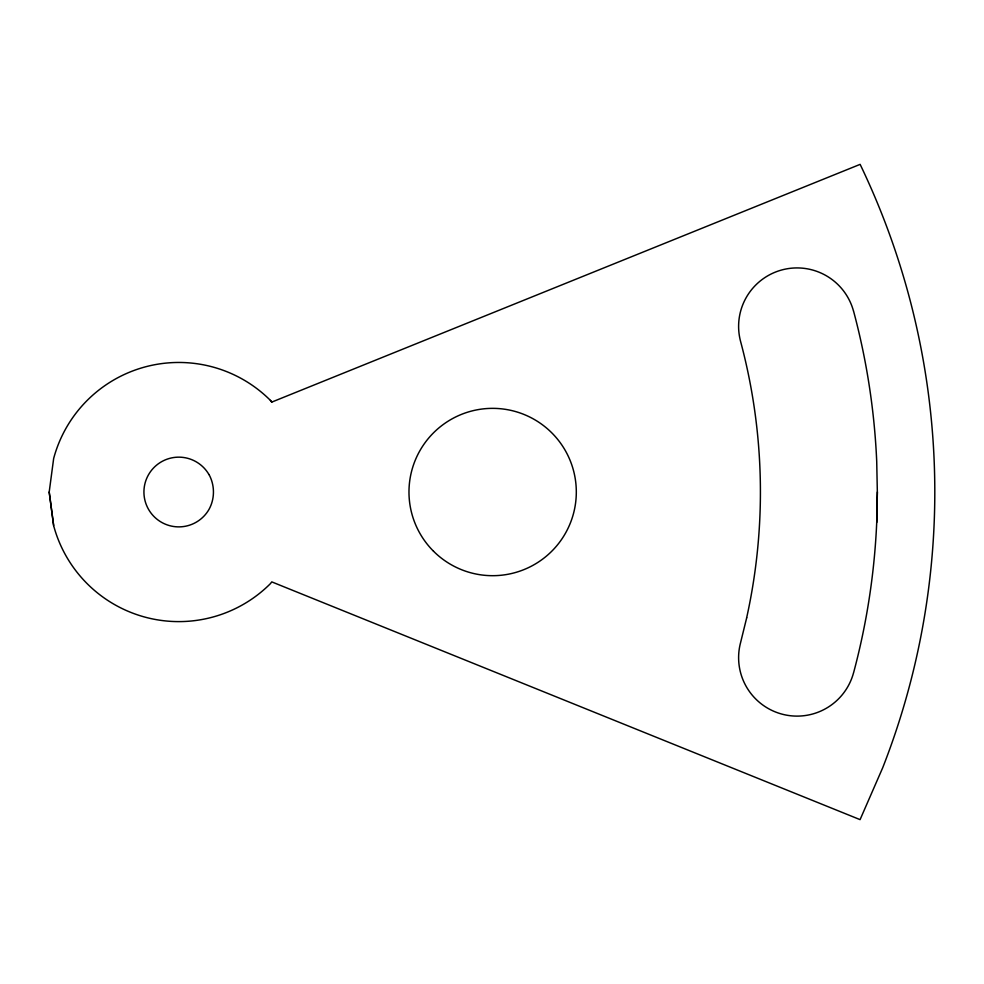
<?xml version="1.0" encoding="UTF-8"?>
<svg xmlns="http://www.w3.org/2000/svg" width="984" height="984" viewBox="0 0 984 984"><rect width="100%" height="100%" fill="white"/><g stroke="black" fill="none" stroke-linecap="round" stroke-linejoin="round"><path stroke-width="1.48" d="M746.696 617.78L740.62 642.454A58.462 58.462 0 0 0 781.874 714.101A58.462 58.462 0 0 0 853.534 672.847L853.571 672.81A698.554 698.554 0 0 0 876.719 522.455L877.334 492.025L876.719 461.508A698.554 698.554 0 0 0 853.571 311.153L853.534 311.19A58.462 58.462 0 0 0 781.874 269.936A58.462 58.462 0 0 0 740.62 341.583A581.618 581.618 0 0 1 746.647 617.817M876.719 522.455L877.384 491.975M270.416 400.39L271.732 402.112L860.127 164.365A755.97 755.97 0 0 1 882.673 767.827L860.077 819.635L271.781 581.888L270.416 583.647A129.581 129.581 0 0 1 53.616 525.567L49.2 492.025L53.665 458.446A129.581 129.581 0 0 1 270.416 400.39L271.781 402.075M49.2 492.025L53.665 525.518M209.026 474.546C214.893 485.321 214.955 498.703 208.977 509.454A34.858 34.858 0 0 1 156.382 518.728A34.858 34.858 0 0 1 156.382 465.309A34.858 34.858 0 0 1 208.977 474.583M433.477 551.188A83.677 83.677 0 0 0 573.463 513.673A83.677 83.677 0 0 0 470.992 411.201A83.677 83.677 0 0 0 433.477 551.188"/></g></svg>
